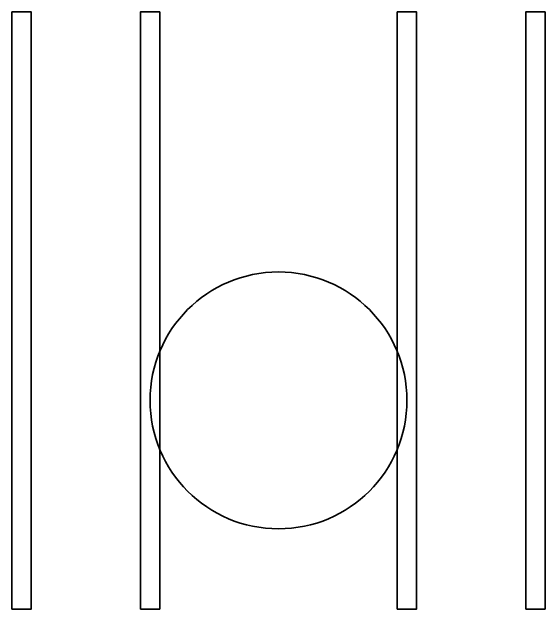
# Model space of a CAD drawing. Header units: centimetres. Extents: x -244 to 242, y -245 to 234.
# Drawn here: x -222.65 to -214.35, y -99.5 to -90.2 of the extents above; entities that cross this region are included whole.
import ezdxf

# ---------------------------------------------------------------- set-up
doc = ezdxf.new("R2010")
doc.units = ezdxf.units.CM
doc.header["$MEASUREMENT"] = 0
doc.layers.add('Layer 1', color=7, linetype='Continuous')

msp = doc.modelspace()

# ---------------------------------------------------------------- linework, layer by layer
at = {"layer": 'Layer 1', "color": 250, "lineweight": 35}
for points in [[(-222.65, -99.5), (-222.35, -99.5), (-222.35, -90.2), (-222.65, -90.2), (-222.65, -99.5)], [(-220.65, -99.5), (-220.35, -99.5), (-220.35, -90.2), (-220.65, -90.2), (-220.65, -99.5)], [(-216.65, -99.5), (-216.35, -99.5), (-216.35, -90.2), (-216.65, -90.2), (-216.65, -99.5)], [(-214.65, -99.5), (-214.35, -99.5), (-214.35, -90.2), (-214.65, -90.2), (-214.65, -99.5)]]:
    msp.add_lwpolyline(points, close=True, dxfattribs=at)
at = {"layer": 'Layer 1', "color": 142, "lineweight": 35}
msp.add_ellipse((-218.5, -96.25), major_axis=(0, 2), ratio=1, dxfattribs=at)

doc.saveas('drawing.dxf')
